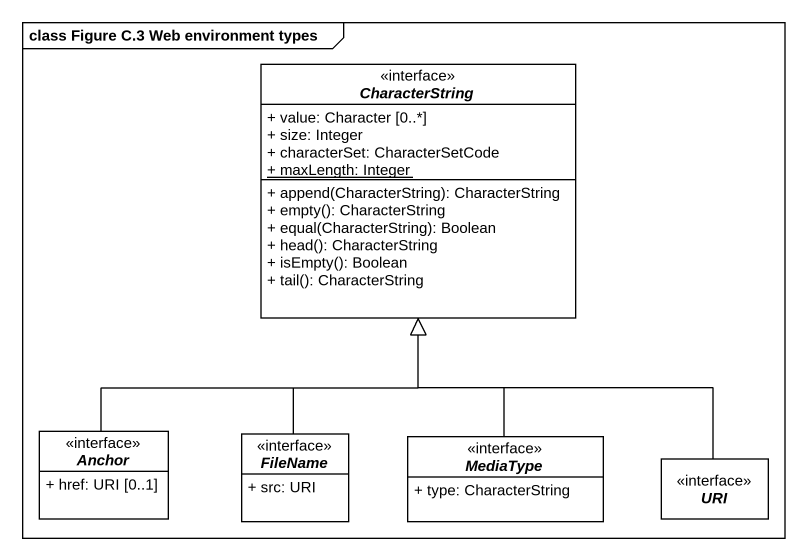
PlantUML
@startuml
mainframe class Figure C.3 Web environment types
hide circle
hide empty members
skinparam classAttributeIconSize 0
interface CharacterString #FFFFFF {
  + value: Character [0..*]
  + size: Integer
  + characterSet: CharacterSetCode
  {static} + maxLength: Integer
  + append(CharacterString): CharacterString
  + empty(): CharacterString
  + equal(CharacterString): Boolean
  + head(): CharacterString
  + isEmpty(): Boolean
  + tail(): CharacterString
}
interface Anchor #FFFFFF {
  + href: URI [0..1]
}
interface FileName #FFFFFF {
  + src: URI
}
interface MediaType #FFFFFF {
  + type: CharacterString
}
interface URI #FFFFFF
Anchor -up-|> CharacterString
FileName -up-|> CharacterString
MediaType -up-|> CharacterString
URI -up-|> CharacterString
@enduml
